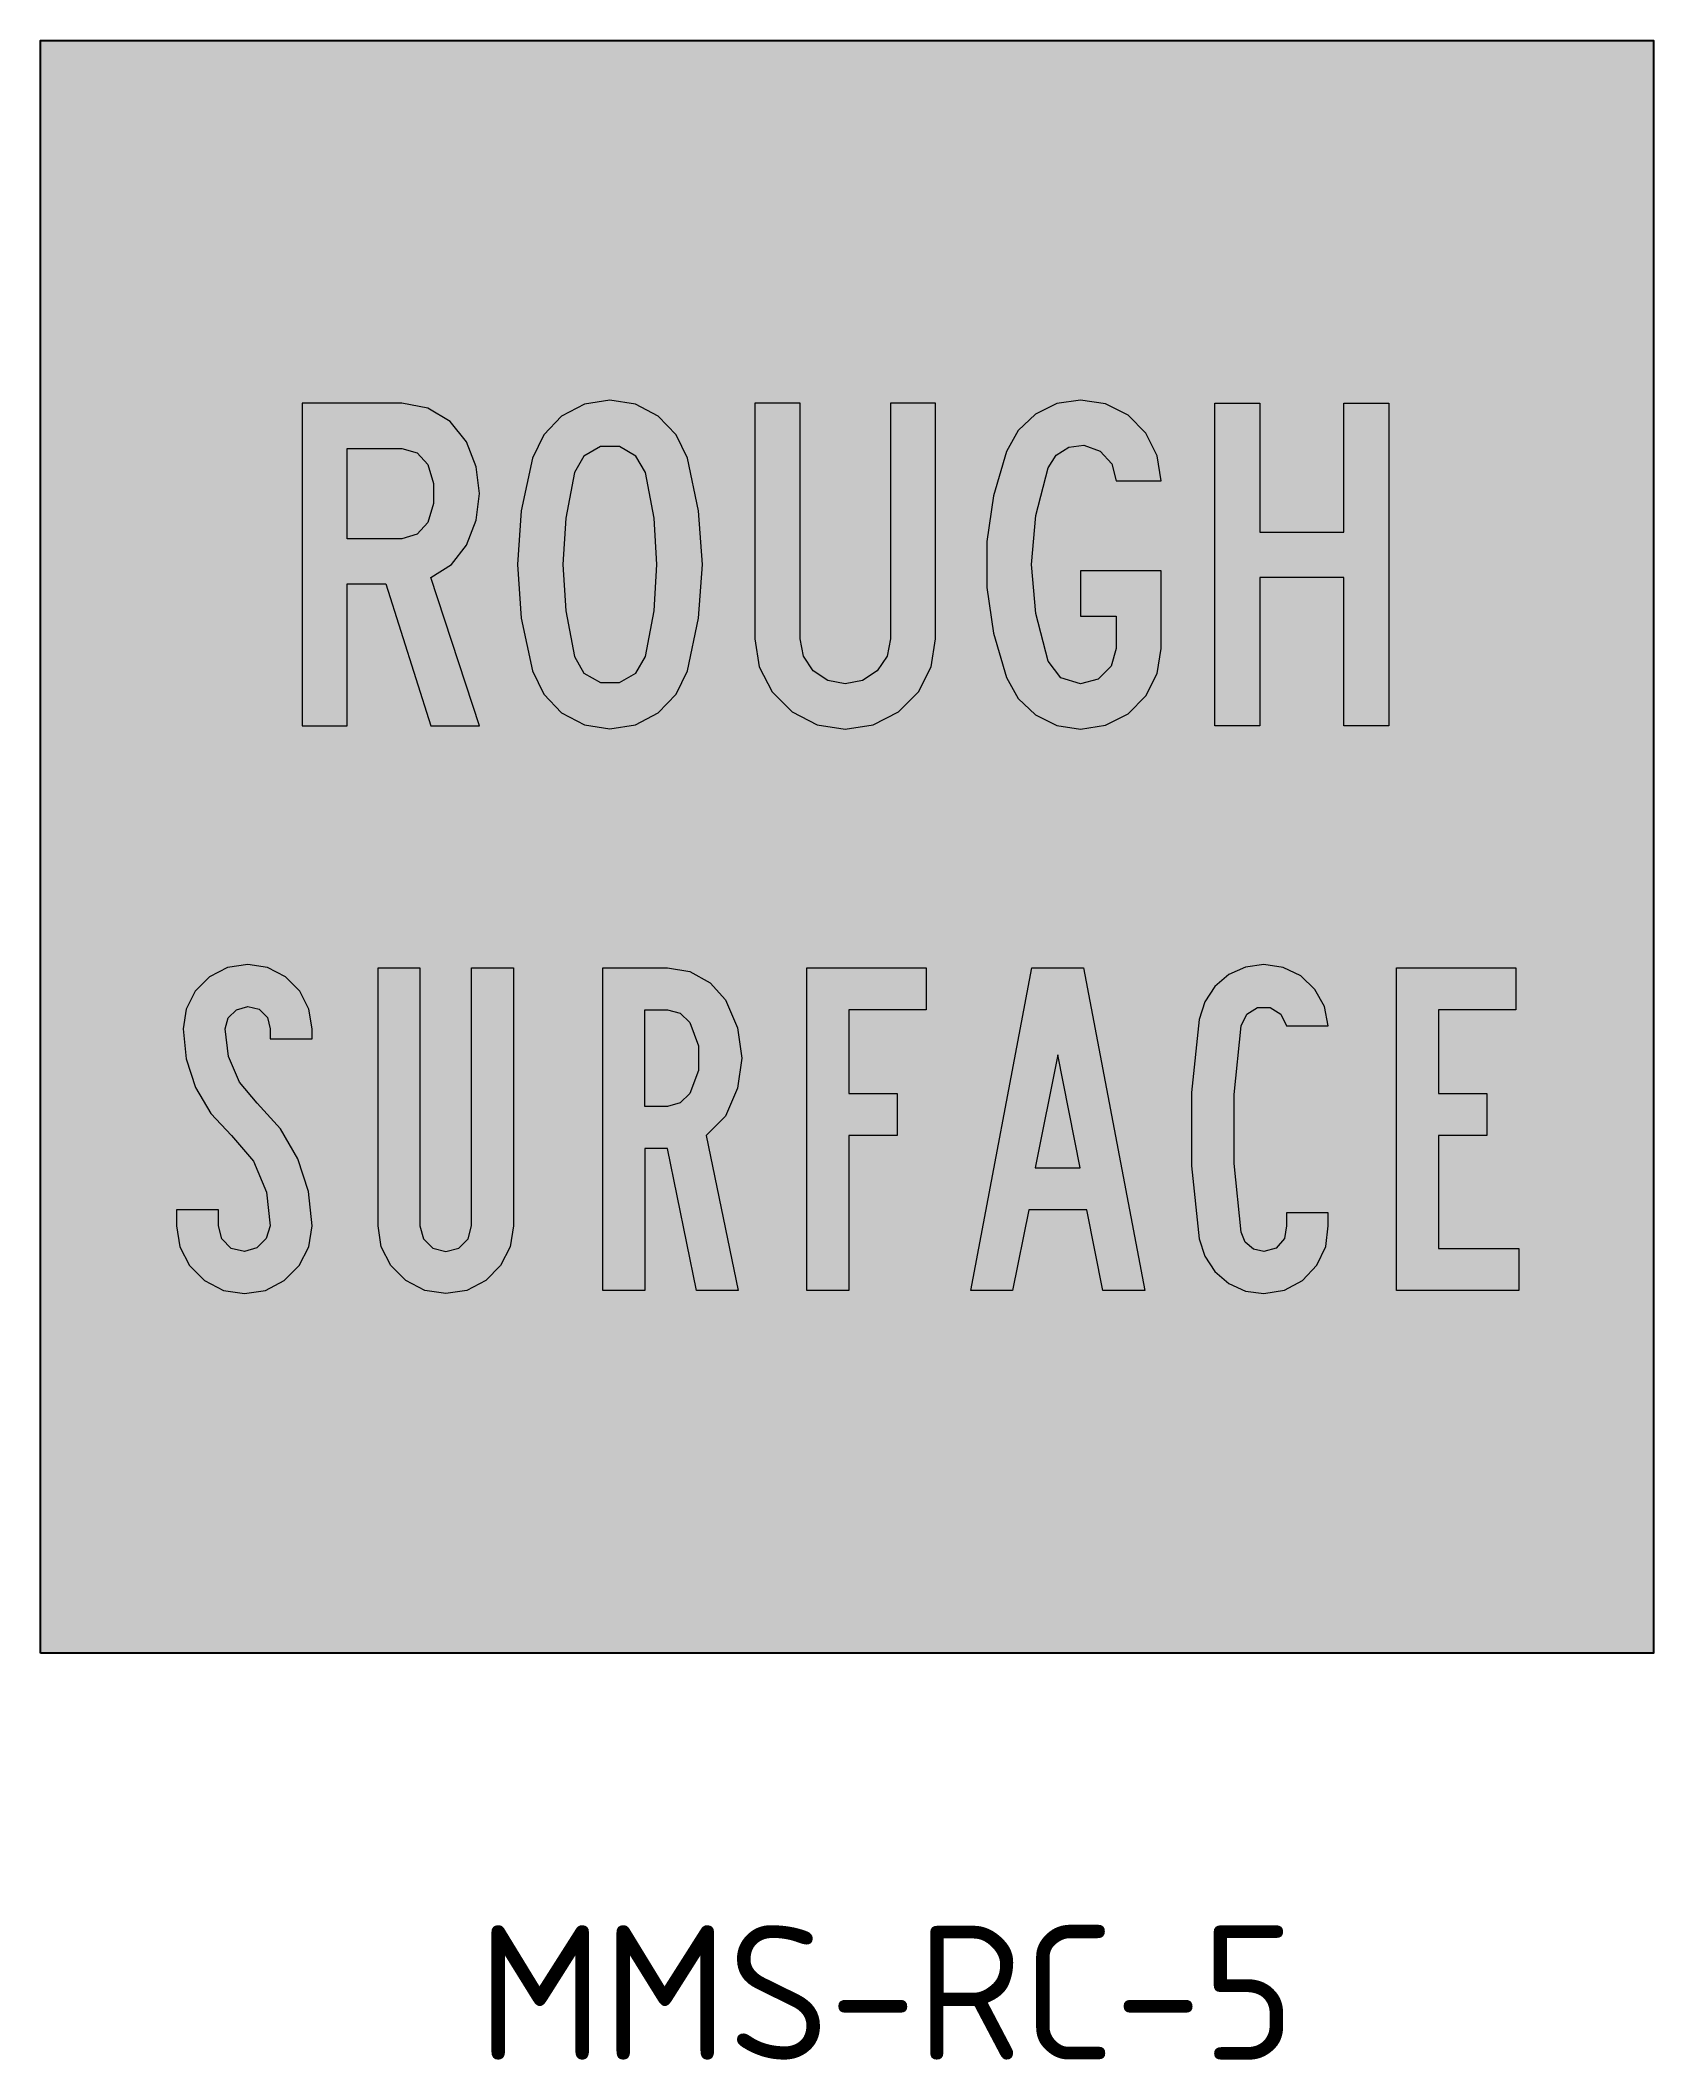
# Model space of a CAD drawing. Extents: x 165 to 359, y 73 to 234.
# Drawn here: x 165.3 to 225.3, y 158.8 to 233.9 of the extents above.
import ezdxf

# ---------------------------------------------------------------- set-up
doc = ezdxf.new("R2010")
doc.units = 0
doc.header["$LTSCALE"] = 0.3
doc.header["$MEASUREMENT"] = 0
doc.layers.add('L25', color=1, linetype='CONTINUOUS')
doc.layers.add('yellow', color=50, linetype='CONTINUOUS')
doc.styles.add('iso', font='iso3098b.shx')

msp = doc.modelspace()

# ---------------------------------------------------------------- hatches: boundary and pattern name
at = {"layer": 'L25'}
h = msp.add_hatch(color=256, dxfattribs=at)
h.paths.add_polyline_path([(203.947, 220.54), (203.066, 220.409), (202.266, 220.016), (201.623, 219.402), (201.191, 218.623), (200.705, 216.977), (200.459, 215.28), (200.459, 213.565), (200.705, 211.868), (201.191, 210.222), (201.623, 209.443), (202.266, 208.829), (203.066, 208.436), (203.947, 208.3), (204.878, 208.444), (205.716, 208.872), (206.38, 209.536), (206.803, 210.374), (206.947, 211.301), (206.947, 214.183), (203.947, 214.183), (203.947, 212.503), (205.267, 212.503), (205.267, 211.301), (205.089, 210.645), (204.607, 210.163), (203.947, 209.981), (203.214, 210.209), (202.749, 210.823), (202.283, 212.596), (202.127, 214.42), (202.283, 216.249), (202.749, 218.022), (203.045, 218.496), (203.515, 218.792), (204.069, 218.86), (204.675, 218.644), (205.11, 218.166), (205.267, 217.54), (206.947, 217.54), (206.803, 218.471), (206.38, 219.309), (205.716, 219.973), (204.878, 220.397)])
h.paths.add_polyline_path([(195.198, 209.981), (194.551, 210.108), (194.005, 210.472), (193.645, 211.018), (193.518, 211.661), (193.518, 220.422), (191.838, 220.422), (191.838, 211.661), (191.998, 210.62), (192.472, 209.684), (193.217, 208.939), (194.157, 208.461), (195.198, 208.3), (196.235, 208.461), (197.175, 208.939), (197.92, 209.684), (198.394, 210.62), (198.554, 211.661), (198.554, 220.422), (196.874, 220.422), (196.874, 211.661), (196.751, 211.018), (196.387, 210.472), (195.841, 210.108)])
h.paths.add_polyline_path([(174.993, 220.422), (174.993, 208.423), (176.669, 208.423), (176.669, 213.701), (178.108, 213.701), (179.788, 208.423), (181.587, 208.423), (179.788, 213.942), (180.55, 214.429), (181.108, 215.14), (181.468, 216.071), (181.591, 217.061), (181.468, 218.052), (181.108, 218.983), (180.503, 219.745), (179.665, 220.244), (178.709, 220.422)])
h.paths.add_polyline_path([(178.709, 218.742), (179.272, 218.577), (179.669, 218.141), (179.885, 217.434), (179.885, 216.689), (179.669, 215.982), (179.272, 215.546), (178.709, 215.381), (176.669, 215.381), (176.669, 218.742)], flags=16)
h.paths.add_polyline_path([(187.762, 211.001), (188.088, 212.698), (188.194, 214.42), (188.088, 216.147), (187.762, 217.84), (187.411, 218.458), (186.797, 218.814), (186.09, 218.814), (185.476, 218.458), (185.125, 217.84), (184.803, 216.147), (184.693, 214.42), (184.803, 212.698), (185.125, 211.001), (185.476, 210.387), (186.09, 210.031), (186.797, 210.031), (187.411, 210.387)], flags=16)
h.paths.add_polyline_path([(189.324, 210.463), (189.743, 212.423), (189.882, 214.42), (189.743, 216.422), (189.324, 218.382), (188.909, 219.245), (188.24, 219.939), (187.389, 220.384), (186.446, 220.536), (185.497, 220.384), (184.647, 219.939), (183.982, 219.245), (183.568, 218.382), (183.144, 216.422), (183.005, 214.42), (183.144, 212.423), (183.568, 210.463), (183.982, 209.595), (184.647, 208.906), (185.497, 208.461), (186.446, 208.309), (187.389, 208.461), (188.24, 208.906), (188.909, 209.595)])
h.paths.add_polyline_path([(208.941, 208.423), (208.941, 220.422), (210.617, 220.422), (210.617, 215.622), (213.736, 215.622), (213.736, 220.422), (215.416, 220.422), (215.416, 208.423), (213.736, 208.423), (213.736, 213.942), (210.617, 213.942), (210.617, 208.423)])
h = msp.add_hatch(color=256, dxfattribs=at)
h.paths.add_polyline_path([(172.847, 188.865), (172.36, 188.979), (172.005, 189.335), (171.89, 189.822), (171.89, 190.423), (170.329, 190.423), (170.329, 189.822), (170.451, 189.043), (170.807, 188.34), (171.366, 187.782), (172.068, 187.422), (172.847, 187.303), (173.63, 187.422), (174.332, 187.782), (174.891, 188.34), (175.247, 189.043), (175.365, 189.822), (175.23, 191.1), (174.832, 192.319), (174.189, 193.432), (173.329, 194.384), (172.665, 195.171), (172.254, 196.119), (172.127, 197.144), (172.246, 197.558), (172.551, 197.863), (172.97, 197.982), (173.393, 197.876), (173.702, 197.567), (173.808, 197.144), (173.808, 196.784), (175.365, 196.784), (175.365, 197.144), (175.251, 197.884), (174.912, 198.557), (174.383, 199.086), (173.71, 199.429), (172.97, 199.543), (172.225, 199.429), (171.556, 199.086), (171.023, 198.557), (170.684, 197.884), (170.57, 197.144), (170.684, 196.031), (171.031, 194.964), (171.603, 193.999), (172.369, 193.182), (173.181, 192.226), (173.676, 191.07), (173.808, 189.822), (173.664, 189.352), (173.317, 189.005)])
h.paths.add_polyline_path([(180.338, 187.303), (179.559, 187.422), (178.853, 187.782), (178.298, 188.34), (177.938, 189.043), (177.82, 189.822), (177.82, 199.421), (179.377, 199.421), (179.377, 189.822), (179.504, 189.343), (179.856, 188.992), (180.338, 188.865), (180.821, 188.992), (181.172, 189.343), (181.299, 189.822), (181.299, 199.421), (182.856, 199.421), (182.856, 189.822), (182.738, 189.043), (182.378, 188.34), (181.824, 187.782), (181.117, 187.422)])
h.paths.add_polyline_path([(188.579, 199.421), (189.421, 199.281), (190.17, 198.862), (190.737, 198.223), (191.19, 197.186), (191.347, 196.064), (191.19, 194.939), (190.737, 193.902), (190.018, 193.182), (191.215, 187.422), (189.658, 187.422), (188.579, 192.704), (187.736, 192.704), (187.736, 187.422), (186.179, 187.422), (186.179, 199.421)])
h.paths.add_polyline_path([(188.579, 197.863), (189.061, 197.736), (189.417, 197.385), (189.738, 196.522), (189.738, 195.603), (189.417, 194.744), (189.061, 194.393), (188.579, 194.261), (187.736, 194.261), (187.736, 197.863)], flags=16)
h.paths.add_polyline_path([(203.938, 191.984), (203.1, 196.183), (202.258, 191.984)], flags=16)
h.paths.add_polyline_path([(210.765, 199.543), (210.088, 199.45), (209.461, 199.171), (208.941, 198.727), (208.564, 198.155), (208.365, 197.503), (208.077, 194.786), (208.077, 192.056), (208.365, 189.343), (208.564, 188.692), (208.941, 188.12), (209.461, 187.676), (210.088, 187.396), (210.765, 187.303), (211.527, 187.43), (212.208, 187.794), (212.741, 188.353), (213.072, 189.056), (213.16, 189.822), (213.16, 190.304), (211.603, 190.304), (211.603, 189.822), (211.531, 189.352), (211.218, 188.996), (210.765, 188.865), (210.376, 188.958), (210.075, 189.216), (209.923, 189.585), (209.656, 192.137), (209.656, 194.706), (209.923, 197.262), (210.126, 197.694), (210.524, 197.948), (211.002, 197.948), (211.4, 197.694), (211.603, 197.262), (213.16, 197.262), (213.017, 197.977), (212.665, 198.612), (212.136, 199.116), (211.484, 199.433)])
h.paths.add_polyline_path([(193.772, 199.421), (198.207, 199.421), (198.207, 197.863), (195.329, 197.863), (195.329, 194.744), (197.128, 194.744), (197.128, 193.182), (195.329, 193.182), (195.329, 187.422), (193.772, 187.422)])
h.paths.add_polyline_path([(199.862, 187.422), (202.139, 199.421), (204.057, 199.421), (206.338, 187.422), (204.776, 187.422), (204.179, 190.423), (202.021, 190.423), (201.42, 187.422)])
h.paths.add_polyline_path([(215.7, 199.421), (220.135, 199.421), (220.135, 197.863), (217.257, 197.863), (217.257, 194.744), (219.056, 194.744), (219.056, 193.182), (217.257, 193.182), (217.257, 188.984), (220.254, 188.984), (220.254, 187.422), (215.7, 187.422)])
at = {"layer": 'yellow'}
h = msp.add_hatch(color=256, dxfattribs=at)
h.paths.add_polyline_path([(225.261, 233.92), (165.261, 233.92), (165.261, 173.92), (225.261, 173.92)])
h.paths.add_polyline_path([(194.157, 208.461), (193.217, 208.939), (192.472, 209.684), (191.998, 210.62), (191.838, 211.661), (191.838, 220.422), (193.518, 220.422), (193.518, 211.661), (193.645, 211.018), (194.005, 210.472), (194.551, 210.108), (195.198, 209.981), (195.841, 210.108), (196.387, 210.472), (196.751, 211.018), (196.874, 211.661), (196.874, 220.422), (198.554, 220.422), (198.554, 211.661), (198.394, 210.62), (197.92, 209.684), (197.175, 208.939), (196.235, 208.461), (195.198, 208.3)], flags=16)
h.paths.add_polyline_path([(193.772, 199.421), (198.207, 199.421), (198.207, 197.863), (195.329, 197.863), (195.329, 194.744), (197.128, 194.744), (197.128, 193.182), (195.329, 193.182), (195.329, 187.422), (193.772, 187.422)], flags=16)
h.paths.add_polyline_path([(188.909, 209.595), (188.24, 208.906), (187.389, 208.461), (186.446, 208.309), (185.497, 208.461), (184.647, 208.906), (183.982, 209.595), (183.568, 210.463), (183.144, 212.423), (183.005, 214.42), (183.144, 216.422), (183.568, 218.382), (183.982, 219.245), (184.647, 219.939), (185.497, 220.384), (186.446, 220.536), (187.389, 220.384), (188.24, 219.939), (188.909, 219.245), (189.324, 218.382), (189.743, 216.422), (189.882, 214.42), (189.743, 212.423), (189.324, 210.463)], flags=16)
h.paths.add_polyline_path([(190.17, 198.862), (190.737, 198.223), (191.19, 197.186), (191.347, 196.064), (191.19, 194.939), (190.737, 193.902), (190.018, 193.182), (191.215, 187.422), (189.658, 187.422), (188.579, 192.704), (187.736, 192.704), (187.736, 187.422), (186.179, 187.422), (186.179, 199.421), (188.579, 199.421), (189.421, 199.281)], flags=16)
h.paths.add_polyline_path([(187.411, 210.387), (186.797, 210.031), (186.09, 210.031), (185.476, 210.387), (185.125, 211.001), (184.803, 212.698), (184.693, 214.42), (184.803, 216.147), (185.125, 217.84), (185.476, 218.458), (186.09, 218.814), (186.797, 218.814), (187.411, 218.458), (187.762, 217.84), (188.088, 216.147), (188.194, 214.42), (188.088, 212.698), (187.762, 211.001)], flags=0)
h.paths.add_polyline_path([(201.191, 210.222), (200.705, 211.868), (200.459, 213.565), (200.459, 215.28), (200.705, 216.977), (201.191, 218.623), (201.623, 219.402), (202.266, 220.016), (203.066, 220.409), (203.947, 220.54), (204.878, 220.397), (205.716, 219.973), (206.38, 219.309), (206.803, 218.471), (206.947, 217.54), (205.267, 217.54), (205.11, 218.166), (204.675, 218.644), (204.069, 218.86), (203.515, 218.792), (203.045, 218.496), (202.749, 218.022), (202.283, 216.249), (202.127, 214.42), (202.283, 212.596), (202.749, 210.823), (203.214, 210.209), (203.947, 209.981), (204.607, 210.163), (205.089, 210.645), (205.267, 211.301), (205.267, 212.503), (203.947, 212.503), (203.947, 214.183), (206.947, 214.183), (206.947, 211.301), (206.803, 210.374), (206.38, 209.536), (205.716, 208.872), (204.878, 208.444), (203.947, 208.3), (203.066, 208.436), (202.266, 208.829), (201.623, 209.443)], flags=16)
h.paths.add_polyline_path([(189.061, 197.736), (189.417, 197.385), (189.738, 196.522), (189.738, 195.603), (189.417, 194.744), (189.061, 194.393), (188.579, 194.261), (187.736, 194.261), (187.736, 197.863), (188.579, 197.863)], flags=0)
h.paths.add_polyline_path([(202.139, 199.421), (204.057, 199.421), (206.338, 187.422), (204.776, 187.422), (204.179, 190.423), (202.021, 190.423), (201.42, 187.422), (199.862, 187.422)], flags=16)
h.paths.add_polyline_path([(182.856, 199.421), (182.856, 189.822), (182.738, 189.043), (182.378, 188.34), (181.824, 187.782), (181.117, 187.422), (180.338, 187.303), (179.559, 187.422), (178.853, 187.782), (178.298, 188.34), (177.938, 189.043), (177.82, 189.822), (177.82, 199.421), (179.377, 199.421), (179.377, 189.822), (179.504, 189.343), (179.856, 188.992), (180.338, 188.865), (180.821, 188.992), (181.172, 189.343), (181.299, 189.822), (181.299, 199.421)], flags=16)
h.paths.add_polyline_path([(181.587, 208.423), (179.788, 208.423), (178.108, 213.701), (176.669, 213.701), (176.669, 208.423), (174.993, 208.423), (174.993, 220.422), (178.709, 220.422), (179.665, 220.244), (180.503, 219.745), (181.108, 218.983), (181.468, 218.052), (181.591, 217.061), (181.468, 216.071), (181.108, 215.14), (180.55, 214.429), (179.788, 213.942)], flags=16)
h.paths.add_polyline_path([(203.1, 196.183), (203.938, 191.984), (202.258, 191.984)], flags=0)
h.paths.add_polyline_path([(208.941, 208.423), (208.941, 220.422), (210.617, 220.422), (210.617, 215.622), (213.736, 215.622), (213.736, 220.422), (215.416, 220.422), (215.416, 208.423), (213.736, 208.423), (213.736, 213.942), (210.617, 213.942), (210.617, 208.423)], flags=16)
h.paths.add_polyline_path([(208.564, 198.155), (208.941, 198.727), (209.461, 199.171), (210.088, 199.45), (210.765, 199.543), (211.484, 199.433), (212.136, 199.116), (212.665, 198.612), (213.017, 197.977), (213.16, 197.262), (211.603, 197.262), (211.4, 197.694), (211.002, 197.948), (210.524, 197.948), (210.126, 197.694), (209.923, 197.262), (209.656, 194.706), (209.656, 192.137), (209.923, 189.585), (210.075, 189.216), (210.376, 188.958), (210.765, 188.865), (211.218, 188.996), (211.531, 189.352), (211.603, 189.822), (211.603, 190.304), (213.16, 190.304), (213.16, 189.822), (213.072, 189.056), (212.741, 188.353), (212.208, 187.794), (211.527, 187.43), (210.765, 187.303), (210.088, 187.396), (209.461, 187.676), (208.941, 188.12), (208.564, 188.692), (208.365, 189.343), (208.077, 192.056), (208.077, 194.786), (208.365, 197.503)], flags=16)
h.paths.add_polyline_path([(179.669, 215.982), (179.272, 215.546), (178.709, 215.381), (176.669, 215.381), (176.669, 218.742), (178.709, 218.742), (179.272, 218.577), (179.669, 218.141), (179.885, 217.434), (179.885, 216.689)], flags=0)
h.paths.add_polyline_path([(175.251, 197.884), (175.365, 197.144), (175.365, 196.784), (173.808, 196.784), (173.808, 197.144), (173.702, 197.567), (173.393, 197.876), (172.97, 197.982), (172.551, 197.863), (172.246, 197.558), (172.127, 197.144), (172.254, 196.119), (172.665, 195.171), (173.329, 194.384), (174.189, 193.432), (174.832, 192.319), (175.23, 191.1), (175.365, 189.822), (175.247, 189.043), (174.891, 188.34), (174.332, 187.782), (173.63, 187.422), (172.847, 187.303), (172.068, 187.422), (171.366, 187.782), (170.807, 188.34), (170.451, 189.043), (170.329, 189.822), (170.329, 190.423), (171.89, 190.423), (171.89, 189.822), (172.005, 189.335), (172.36, 188.979), (172.847, 188.865), (173.317, 189.005), (173.664, 189.352), (173.808, 189.822), (173.676, 191.07), (173.181, 192.226), (172.369, 193.182), (171.603, 193.999), (171.031, 194.964), (170.684, 196.031), (170.57, 197.144), (170.684, 197.884), (171.023, 198.557), (171.556, 199.086), (172.225, 199.429), (172.97, 199.543), (173.71, 199.429), (174.383, 199.086), (174.912, 198.557)], flags=16)
h.paths.add_polyline_path([(215.7, 199.421), (220.135, 199.421), (220.135, 197.863), (217.257, 197.863), (217.257, 194.744), (219.056, 194.744), (219.056, 193.182), (217.257, 193.182), (217.257, 188.984), (220.254, 188.984), (220.254, 187.422), (215.7, 187.422)], flags=16)

# ---------------------------------------------------------------- linework, layer by layer
at = {"layer": 'L25'}
msp.add_lwpolyline([(165.261, 173.92), (165.261, 233.92), (225.261, 233.92), (225.261, 173.92)], close=True, dxfattribs=at)
at = {"layer": 'L25', "lineweight": 0}
for points in [[(174.993, 220.422), (174.993, 208.423), (176.669, 208.423), (176.669, 213.701), (178.108, 213.701), (179.788, 208.423), (181.587, 208.423), (179.788, 213.942), (180.55, 214.429), (181.108, 215.14), (181.468, 216.071), (181.591, 217.061), (181.468, 218.052), (181.108, 218.983), (180.503, 219.745), (179.665, 220.244), (178.709, 220.422)], [(189.324, 210.463), (189.743, 212.423), (189.882, 214.42), (189.743, 216.422), (189.324, 218.382), (188.909, 219.245), (188.24, 219.939), (187.389, 220.384), (186.446, 220.536), (185.497, 220.384), (184.647, 219.939), (183.982, 219.245), (183.568, 218.382), (183.144, 216.422), (183.005, 214.42), (183.144, 212.423), (183.568, 210.463), (183.982, 209.595), (184.647, 208.906), (185.497, 208.461), (186.446, 208.309), (187.389, 208.461), (188.24, 208.906), (188.909, 209.595), (189.324, 210.463)], [(195.198, 209.981), (194.551, 210.108), (194.005, 210.472), (193.645, 211.018), (193.518, 211.661), (193.518, 220.422), (191.838, 220.422), (191.838, 211.661), (191.998, 210.62), (192.472, 209.684), (193.217, 208.939), (194.157, 208.461), (195.198, 208.3), (196.235, 208.461), (197.175, 208.939), (197.92, 209.684), (198.394, 210.62), (198.554, 211.661), (198.554, 220.422), (196.874, 220.422), (196.874, 211.661), (196.751, 211.018), (196.387, 210.472), (195.841, 210.108)], [(203.947, 220.54), (203.066, 220.409), (202.266, 220.016), (201.623, 219.402), (201.191, 218.623), (200.705, 216.977), (200.459, 215.28), (200.459, 213.565), (200.705, 211.868), (201.191, 210.222), (201.623, 209.443), (202.266, 208.829), (203.066, 208.436), (203.947, 208.3), (204.878, 208.444), (205.716, 208.872), (206.38, 209.536), (206.803, 210.374), (206.947, 211.301), (206.947, 214.183), (203.947, 214.183), (203.947, 212.503), (205.267, 212.503), (205.267, 211.301), (205.089, 210.645), (204.607, 210.163), (203.947, 209.981), (203.214, 210.209), (202.749, 210.823), (202.283, 212.596), (202.127, 214.42), (202.283, 216.249), (202.749, 218.022), (203.045, 218.496), (203.515, 218.792), (204.069, 218.86), (204.675, 218.644), (205.11, 218.166), (205.267, 217.54), (206.947, 217.54), (206.803, 218.471), (206.38, 219.309), (205.716, 219.973), (204.878, 220.397)], [(208.941, 208.423), (208.941, 220.422), (210.617, 220.422), (210.617, 215.622), (213.736, 215.622), (213.736, 220.422), (215.416, 220.422), (215.416, 208.423), (213.736, 208.423), (213.736, 213.942), (210.617, 213.942), (210.617, 208.423), (208.941, 208.423)], [(178.709, 218.742), (179.272, 218.577), (179.669, 218.141), (179.885, 217.434), (179.885, 216.689), (179.669, 215.982), (179.272, 215.546), (178.709, 215.381), (176.669, 215.381), (176.669, 218.742)], [(187.762, 211.001), (188.088, 212.698), (188.194, 214.42), (188.088, 216.147), (187.762, 217.84), (187.411, 218.458), (186.797, 218.814), (186.09, 218.814), (185.476, 218.458), (185.125, 217.84), (184.803, 216.147), (184.693, 214.42), (184.803, 212.698), (185.125, 211.001), (185.476, 210.387), (186.09, 210.031), (186.797, 210.031), (187.411, 210.387), (187.762, 211.001)], [(172.847, 188.865), (172.36, 188.979), (172.005, 189.335), (171.89, 189.822), (171.89, 190.423), (170.329, 190.423), (170.329, 189.822), (170.451, 189.043), (170.807, 188.34), (171.366, 187.782), (172.068, 187.422), (172.847, 187.303), (173.63, 187.422), (174.332, 187.782), (174.891, 188.34), (175.247, 189.043), (175.365, 189.822), (175.23, 191.1), (174.832, 192.319), (174.189, 193.432), (173.329, 194.384), (172.665, 195.171), (172.254, 196.119), (172.127, 197.144), (172.246, 197.558), (172.551, 197.863), (172.97, 197.982), (173.393, 197.876), (173.702, 197.567), (173.808, 197.144), (173.808, 196.784), (175.365, 196.784), (175.365, 197.144), (175.251, 197.884), (174.912, 198.557), (174.383, 199.086), (173.71, 199.429), (172.97, 199.543), (172.225, 199.429), (171.556, 199.086), (171.023, 198.557), (170.684, 197.884), (170.57, 197.144), (170.684, 196.031), (171.031, 194.964), (171.603, 193.999), (172.369, 193.182), (173.181, 192.226), (173.676, 191.07), (173.808, 189.822), (173.664, 189.352), (173.317, 189.005)], [(180.338, 187.303), (179.559, 187.422), (178.853, 187.782), (178.298, 188.34), (177.938, 189.043), (177.82, 189.822), (177.82, 199.421), (179.377, 199.421), (179.377, 189.822), (179.504, 189.343), (179.856, 188.992), (180.338, 188.865), (180.821, 188.992), (181.172, 189.343), (181.299, 189.822), (181.299, 199.421), (182.856, 199.421), (182.856, 189.822), (182.738, 189.043), (182.378, 188.34), (181.824, 187.782), (181.117, 187.422)], [(188.579, 199.421), (189.421, 199.281), (190.17, 198.862), (190.737, 198.223), (191.19, 197.186), (191.347, 196.064), (191.19, 194.939), (190.737, 193.902), (190.018, 193.182), (191.215, 187.422), (189.658, 187.422), (188.579, 192.704), (187.736, 192.704), (187.736, 187.422), (186.179, 187.422), (186.179, 199.421)], [(193.772, 199.421), (198.207, 199.421), (198.207, 197.863), (195.329, 197.863), (195.329, 194.744), (197.128, 194.744), (197.128, 193.182), (195.329, 193.182), (195.329, 187.422), (193.772, 187.422), (193.772, 199.421)], [(199.862, 187.422), (202.139, 199.421), (204.057, 199.421), (206.338, 187.422), (204.776, 187.422), (204.179, 190.423), (202.021, 190.423), (201.42, 187.422), (199.862, 187.422)], [(210.765, 199.543), (210.088, 199.45), (209.461, 199.171), (208.941, 198.727), (208.564, 198.155), (208.365, 197.503), (208.077, 194.786), (208.077, 192.056), (208.365, 189.343), (208.564, 188.692), (208.941, 188.12), (209.461, 187.676), (210.088, 187.396), (210.765, 187.303), (211.527, 187.43), (212.208, 187.794), (212.741, 188.353), (213.072, 189.056), (213.16, 189.822), (213.16, 190.304), (211.603, 190.304), (211.603, 189.822), (211.531, 189.352), (211.218, 188.996), (210.765, 188.865), (210.376, 188.958), (210.075, 189.216), (209.923, 189.585), (209.656, 192.137), (209.656, 194.706), (209.923, 197.262), (210.126, 197.694), (210.524, 197.948), (211.002, 197.948), (211.4, 197.694), (211.603, 197.262), (213.16, 197.262), (213.017, 197.977), (212.665, 198.612), (212.136, 199.116), (211.484, 199.433)], [(215.7, 199.421), (220.135, 199.421), (220.135, 197.863), (217.257, 197.863), (217.257, 194.744), (219.056, 194.744), (219.056, 193.182), (217.257, 193.182), (217.257, 188.984), (220.254, 188.984), (220.254, 187.422), (215.7, 187.422), (215.7, 199.421)], [(188.579, 197.863), (189.061, 197.736), (189.417, 197.385), (189.738, 196.522), (189.738, 195.603), (189.417, 194.744), (189.061, 194.393), (188.579, 194.261), (187.736, 194.261), (187.736, 197.863)], [(203.938, 191.984), (203.1, 196.183), (202.258, 191.984)]]:
    msp.add_lwpolyline(points, close=True, dxfattribs=at)

# ---------------------------------------------------------------- texts
at = {"layer": 'yellow', "insert": (181.524, 163.805), "char_height": 5, "width": 60.81401, "attachment_point": 1, "style": 'iso'}
msp.add_mtext('MMS-RC-5', dxfattribs=at)

doc.saveas('drawing.dxf')
